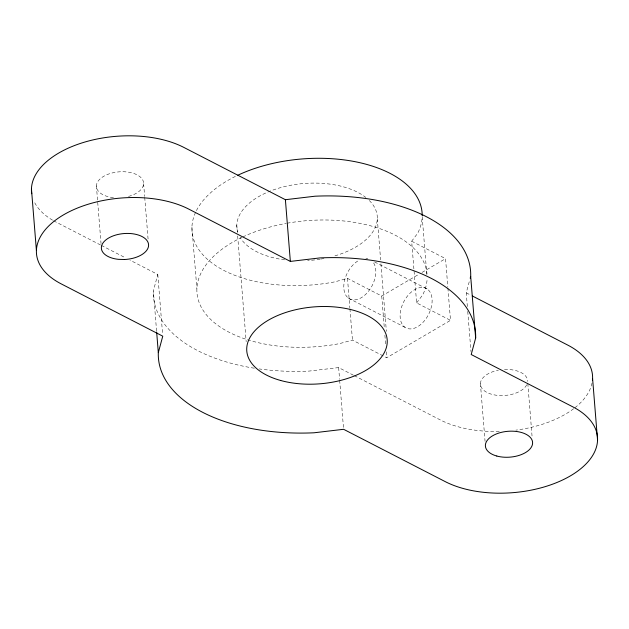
<?xml version="1.0" encoding="UTF-8"?>
<svg xmlns="http://www.w3.org/2000/svg" width="629" height="629" viewBox="0 0 629 629"><rect width="100%" height="100%" fill="white"/><g stroke="black" fill="none" stroke-linecap="round" stroke-linejoin="round"><path stroke-width="0.47" stroke-dasharray="3.15 2.36" d="M156.582 331.082L153.35 290.928L157.793 274.472L130.014 260.162M467.347 306.535L466.238 292.823L469.454 280.943M447.903 288.035L450.506 320.358L416.626 302.911L411.665 241.206L417.695 233.265A115.406 63.191 -4.6 0 0 422.177 216.659L426.832 274.448M416.626 302.911L422.664 294.97A115.406 63.191 -4.6 0 0 427.146 278.364M195.533 212.437A115.406 63.191 -4.6 0 0 334.762 281.863L347.491 278.395L381.74 296.039L418.678 274.393M422.035 272.428L445.544 258.653L447.824 287.06M241.921 237.345A115.406 63.191 -4.6 0 0 208.27 316.961A115.406 63.191 -4.6 0 0 339.723 343.568L352.452 340.1L386.709 357.744L450.506 320.358M353.404 375.191L338.646 367.588L309.036 371.086A159.058 87.093 -4.6 0 1 259.211 368.932M411.665 241.206L445.544 258.653M466.238 292.823L470.586 295.064M374.57 261.955L427.421 289.167A22.196 13.932 -62.8 0 1 420.306 324.847A22.196 13.932 -62.8 0 1 400.642 310.577A22.196 13.932 -62.8 0 1 427.421 289.167M348.505 298.225L404.824 327.229M100.491 244.964L56.209 222.163A88.775 48.606 -4.6 0 1 53.457 220.677M101.355 245.412L125.666 257.929M354.276 375.639L440.229 419.897A88.775 48.606 -4.6 0 0 500.448 431.392M527.802 383.391L532.134 437.257M480.414 383.596L485.061 441.385M467.74 311.434L470.972 351.587M377.314 218.719L380.616 259.856M380.938 263.771L386.371 331.357M381.74 296.039L384.264 327.379M384.893 335.218L385.687 345.007M386.237 351.863L386.709 357.744M347.491 278.395L349.85 307.785M349.928 308.76L352.452 340.1M338.646 367.588L339.589 379.342M339.668 380.325L343.528 428.318M236.795 225.166L237.345 232.022M237.66 235.946L246.175 341.72M191.924 227.226L196.893 288.931M157.793 274.472L162.604 334.219M143.624 183.699L144.646 196.429M144.725 197.412L148.114 239.523M96.394 185.87L101.041 243.651M592.046 383.014A88.775 48.606 -4.6 0 1 574.403 408.142M573.656 408.716A88.775 48.606 -4.6 0 1 515.866 430.134M254.328 368.209A159.058 87.093 -4.6 0 1 153.35 290.928M52.569 220.158A88.775 48.606 -4.6 0 1 34.037 201.343M526.725 384.838A23.674 12.965 -4.6 0 1 487.011 392.48A23.674 12.965 -4.6 0 1 498.341 370.222M504.474 369.498A23.674 12.965 -4.6 0 1 527.645 381.433M113.464 197.632A23.674 12.965 -4.6 0 1 100.412 178.628A23.674 12.965 -4.6 0 1 138.569 175.703A23.674 12.965 -4.6 0 1 128.222 196.5M242.786 236.936A115.406 63.191 -4.6 0 1 286.187 223.381M287.131 223.209A115.406 63.191 -4.6 0 1 427.122 275.463M369.278 200.486A70.424 38.566 -4.6 0 1 333.173 256.357M323.959 258.511A70.424 38.566 -4.6 0 1 321.144 259.014M320.2 259.172A70.424 38.566 -4.6 0 1 307.652 260.563M284.685 259.84A70.424 38.566 -4.6 0 1 240.097 237.432M237.817 232.447A70.424 38.566 -4.6 0 1 281.273 187.434A70.424 38.566 -4.6 0 1 365.858 197.482M196.413 210.629A115.406 63.191 -4.6 0 1 236.103 176.049M373.657 262.946A22.196 13.932 -62.8 0 1 365.575 294.466A22.196 13.932 -62.8 0 1 344.142 290.669A22.196 13.932 -62.8 0 1 358.931 260.343M365.897 258.464A22.196 13.932 -62.8 0 1 367.776 258.684"/><path stroke-width="0.94" d="M158.311 352.633L162.762 336.177L61.178 283.868A88.775 48.606 -4.6 0 1 63.529 214.851A88.775 48.606 -4.6 0 1 188.771 209.103L290.354 261.412L319.964 257.914A159.058 87.093 -4.6 0 1 475.65 338.072L471.207 354.528L572.791 406.837A88.775 48.606 -4.6 0 1 570.432 475.854A88.775 48.606 -4.6 0 1 445.19 481.602L343.607 429.293L313.997 432.791A159.058 87.093 -4.6 0 1 158.311 352.633L156.66 332.065M470.193 278.199L470.689 276.367A159.058 87.093 -4.6 0 0 315.003 196.209L285.393 199.708L183.81 147.398A88.775 48.606 -4.6 0 0 83.555 142.429A88.775 48.606 -4.6 0 0 31.733 193.724M472.316 295.952L567.822 345.132A88.775 48.606 -4.6 0 1 592.463 380.262M592.589 378.454L597.55 440.151M470.689 276.367L475.65 338.072M285.393 199.708L290.354 261.412M31.45 188.849L36.411 250.546M237.817 175.232A115.406 63.191 -4.6 0 1 358.648 162.424A115.406 63.191 -4.6 0 1 422.201 215.692M124.526 259.502L118.433 259.337A23.674 12.965 -4.6 0 1 107.166 238.949A23.674 12.965 -4.6 0 1 146.565 240.003A23.674 12.965 -4.6 0 1 124.526 259.502M496.8 456.033A23.674 12.965 -4.6 0 0 532.606 443.131A23.674 12.965 -4.6 0 0 497.57 433.491A23.674 12.965 -4.6 0 0 496.8 456.033M280.707 380.498A70.424 38.566 -4.6 0 0 387.236 342.129A70.424 38.566 -4.6 0 0 282.995 313.431A70.424 38.566 -4.6 0 0 280.707 380.498"/></g></svg>
